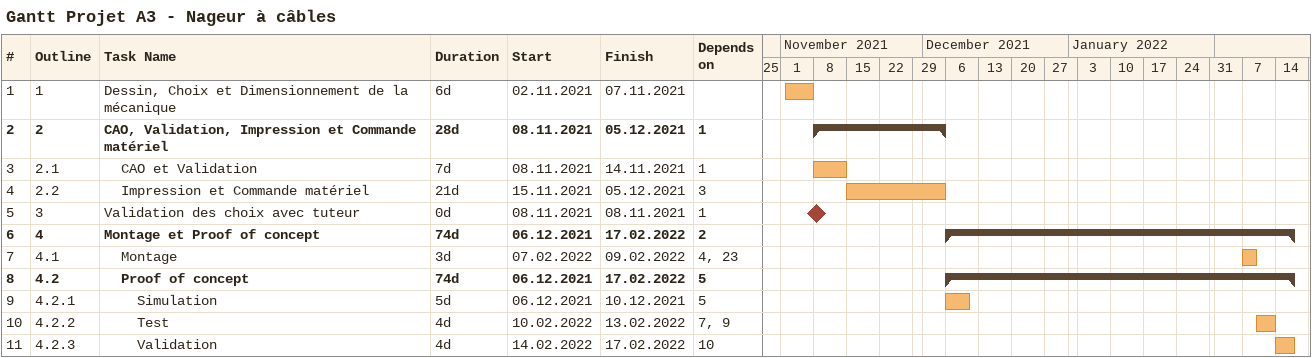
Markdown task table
Gantt Projet A3 - Nageur à câbles

| ID | WBS | Task | Duration | Start | Finish | Predecessors |
|---|---|---|---|---|---|---|
| 1 | 1 | Dessin, Choix et Dimensionnement de la mécanique | 6d | 2021-11-02 | 2021-11-07 |  |
| 2 | 2 | **CAO, Validation, Impression et Commande matériel** | 28d | 2021-11-08 | 2021-12-05 | 1 |
| 3 | 2.1 | CAO et Validation | 7d | 2021-11-08 | 2021-11-14 | 1 |
| 4 | 2.2 | Impression et Commande matériel | 21d | 2021-11-15 | 2021-12-05 | 3 |
| 5 | 3 | Validation des choix avec tuteur | 0d | 2021-11-08 | 2021-11-08 | 1 |
| 6 | 4 | **Montage et Proof of concept** | 74d | 2021-12-06 | 2022-02-17 | 2 |
| 7 | 4.1 | Montage | 3d | 2022-02-07 | 2022-02-09 | 4, 23 |
| 8 | 4.2 | **Proof of concept** | 74d | 2021-12-06 | 2022-02-17 | 5 |
| 9 | 4.2.1 | Simulation | 5d | 2021-12-06 | 2021-12-10 | 5 |
| 10 | 4.2.2 | Test | 4d | 2022-02-10 | 2022-02-13 | 7, 9 |
| 11 | 4.2.3 | Validation | 4d | 2022-02-14 | 2022-02-17 | 10 |
